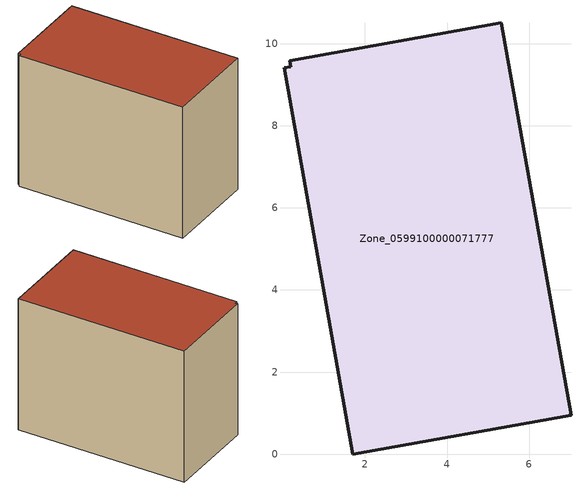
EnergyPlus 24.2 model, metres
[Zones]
Zone_0599100000071777
 floor ground (C_G): 0.16,9.59 5.32,10.51 7.02,0.95 1.7,0 0.03,9.41 0.19,9.44 z0
 wall outside (C_F): 7.02,0.95 5.32,10.51 0.16,9.59 0.19,9.44 0.03,9.41 1.7,0 7.02,0.95 z0:7.72
 roof outside (C_R): 5.32,10.51 0.16,9.59 0.19,9.44 0.03,9.41 1.7,0 7.02,0.95 z7.72
[BUILDING]
Pand.0599100000071777: North Axis=0; Terrain=City; Loads Convergence Tolerance Value=0.04; Temperature Convergence Tolerance Value=0.4; Solar Distribution=FullExterior; Maximum Number of Warmup Days=25; Minimum Number of Warmup Days=1
[Site:Location]
Rotterdam.The.Hague.AP_ZH_NLD Design_Conditions: Latitude=51.96; Longitude=4.45; Time Zone=1; Elevation=-4.5
[SITE:GROUNDTEMPERATURE:BUILDINGSURFACE]
18, 18, 18, 18, 18, 18, 18, 18, 18, 18, 18, 18
[MATERIAL] Thermal Absorptance=0.9; Solar Absorptance=0.7; Visible Absorptance=0.7
Name | Roughness | Thickness | Conductivity | Density | Specific Heat
G.TI.1975-1991 | MediumSmooth | 0.15 | 0.288461 | 540 | 1210
F.TI.1975-1991 | Rough | 0.3 | 0.230769 | 1920 | 840
R.TI.1975-1991 | MediumRough | 0.2 | 0.153846 | 1500 | 1000
[CONSTRUCTION]
C_G: G.TI.1975-1991
C_F: F.TI.1975-1991
C_R: R.TI.1975-1991
[ZONE]
Zone_0599100000071777: Type=1; Multiplier=1; Ceiling Height=Autocalculate; Volume=Autocalculate; Floor Area=autocalculate; Part of Total Floor Area=Yes
[ZONEINFILTRATION:DESIGNFLOWRATE]
Infil_Zone_0599100000071777: Zone or ZoneList or Space or SpaceList=Zone_0599100000071777; Schedule=AlwaysOn; Design Flow Rate Calculation Method=Flow/Area; Flow Rate per Floor Area=0.003; Constant Term Coefficient=1; Temperature Term Coefficient=0; Velocity Term Coefficient=0; Velocity Squared Term Coefficient=0
[HVACTEMPLATE:ZONE:IDEALLOADSAIRSYSTEM]
Zone_0599100000071777: Maximum Heating Supply Air Temperature=50; Minimum Cooling Supply Air Temperature=13; Maximum Heating Supply Air Humidity Ratio=0.0156; Minimum Cooling Supply Air Humidity Ratio=0.0077; Heating Limit=NoLimit; Cooling Limit=NoLimit; Dehumidification Control Type=ConstantSensibleHeatRatio; Cooling Sensible Heat Ratio=0.7; Dehumidification Setpoint=60; Humidification Control Type=None; Humidification Setpoint=30; Outdoor Air Method=None; Outdoor Air Flow Rate per Person=0.00944; Outdoor Air Flow Rate per Zone Floor Area=0; Outdoor Air Flow Rate per Zone=0; Demand Controlled Ventilation Type=None; Outdoor Air Economizer Type=NoEconomizer; Heat Recovery Type=None; Sensible Heat Recovery Effectiveness=0.7; Latent Heat Recovery Effectiveness=0.65
[ZONECONTROL:THERMOSTAT]
ThermostatControl_Zone_0599100000071777: Zone or ZoneList=Zone_0599100000071777; Control Type Schedule=DualSetpointControlType; Control 1=Thermostat_Zone_0599100000071777; Temperature Difference Between Cutout And Setpoint=0
[THERMOSTATSETPOINT:DUALSETPOINT]
Thermostat_Zone_0599100000071777: Heating Setpoint Temperature Schedule=HeatingSetpoint_Zone_0599100000071777; Cooling Setpoint Temperature Schedule=CoolingSetpoint_Zone_0599100000071777
[SCHEDULE:COMPACT]
HeatingSetpoint_Zone_0599100000071777: Through: 12/31, For: AllDays, Until: 24:00, 21
CoolingSetpoint_Zone_0599100000071777: Through: 12/31, For: AllDays, Until: 24:00, 24
DualSetpointControlType: Through: 12/31, For: AllDays, Until: 24:00, 4
AlwaysOn: Through: 12/31, For: AllDays, Until: 24:00, 1
